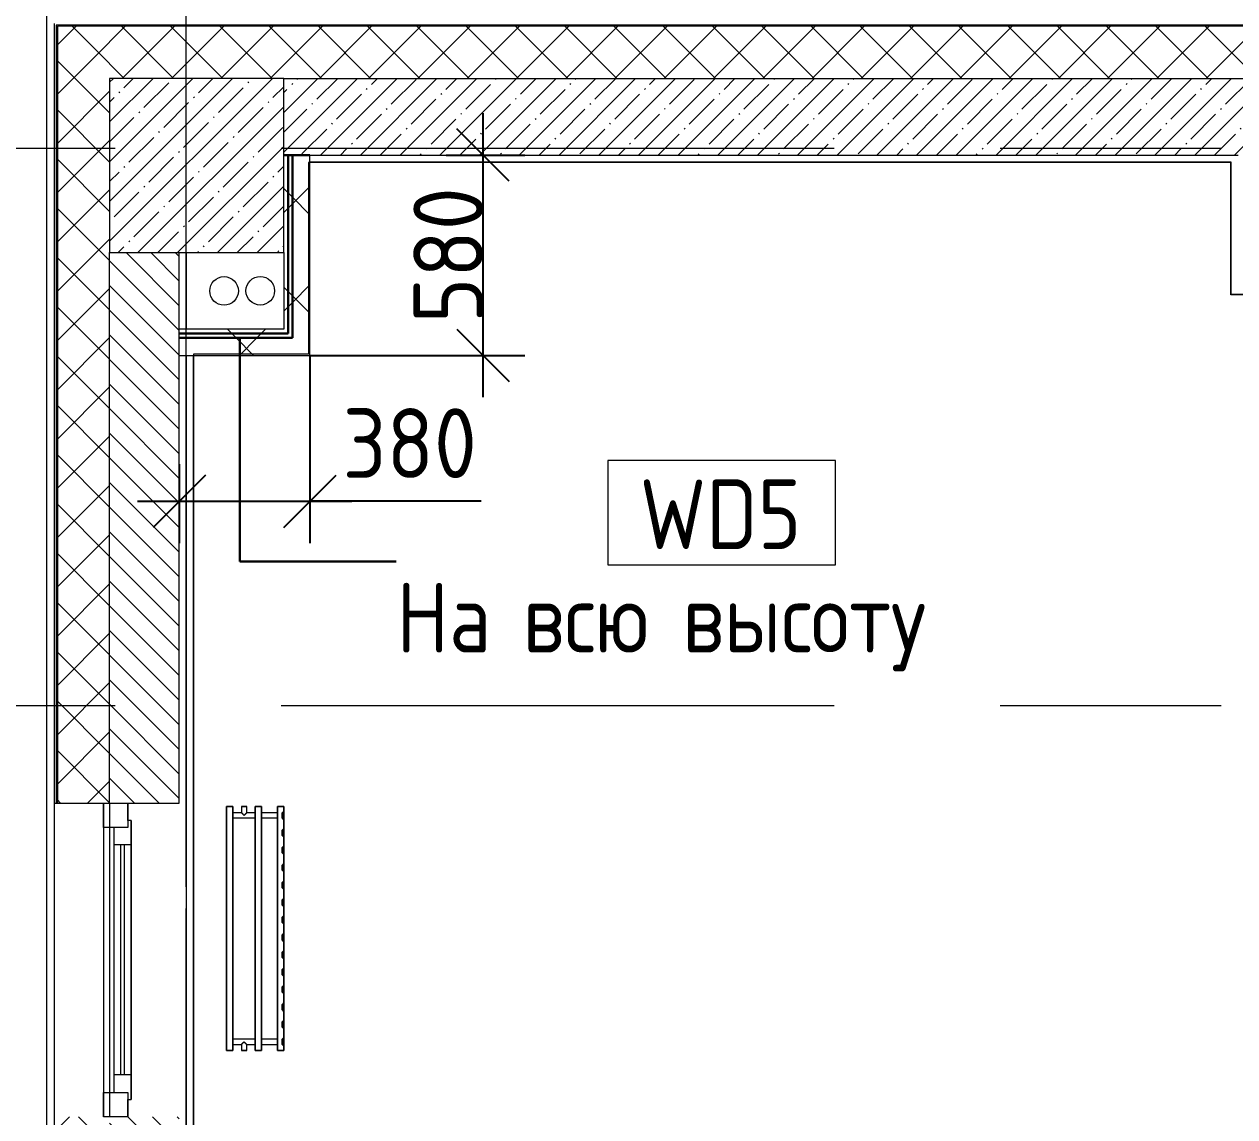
# Model space of a CAD drawing. Header units: millimetres. Extents: x -4029 to 232974, y -8553 to 104777.
# Drawn here: x -355 to 3120, y 12220 to 15355 of the extents above; entities that cross this region are included whole.
import ezdxf

# ---------------------------------------------------------------- set-up
doc = ezdxf.new("R2010")
doc.units = ezdxf.units.MM
doc.linetypes.add('Осевая', pattern=[3175, 635, -476.25, 1587.5, -476.25])
for name, color, linetype, lineweight in [('5.1) Перегародка WD6', 6, 'Continuous', 9), ('5.2) Перег WD5', 3, 'Continuous', 30), ('A-AREA-BNDY', 7, 'Continuous', 9), ('A-DETL', 7, 'Continuous', 9), ('A-GLAZ', 7, 'Continuous', 9), ('A-WALL', 7, 'Continuous', 9), ('A-WALL-1', 7, 'Continuous', 13), ('A-WALL-IDEN', 7, 'Continuous', 9), ('I-WALL', 7, 'Continuous', 9), ('S-COLS', 7, 'Continuous', 9), ('Оси', 7, 'Continuous', 9), ('Оси-2', 7, 'Осевая', 9)]:
    doc.layers.add(name, color=color, linetype=linetype, lineweight=lineweight)
for name, color, linetype, lineweight, true_color in [('A-FLOR-1', 7, 'Continuous', 9, 0xaaaaaa), ('I-WALL-2', 7, 'Continuous', 9, 0x008040), ('M-EQPM-1', 7, 'Continuous', 9, 0xaaaaaa)]:
    doc.layers.add(name, color=color, linetype=linetype, lineweight=lineweight, true_color=true_color)
doc.styles.add('GOST Common_1', font='', dxfattribs={"width": 0.9, "height": 200})
doc.styles.add('ISOCPEUR_1', font='isocpeur.ttf', dxfattribs={"width": 0.9, "height": 200})
doc.styles.get('GOST Common_1').set_extended_font_data('GOST Common')
doc.dimstyles.new('ISO-2_0_0_9К_Средний_округл2', dxfattribs={"dimscale": 304.8, "dimtxt": 199.196235, "dimasz": 0.492126, "dimexe": 0.393701, "dimexo": 0, "dimgap": 0, "dimtad": 1, "dimdec": 0, "dimrnd": 10, "dimzin": 0, "dimdsep": 46, "dimtxsty": 'ISOCPEUR_1', "dimblk1": 'OBLIQUE', "dimblk2": 'OBLIQUE', "dimsah": 1, "dimcen": 0.09, "dimdle": 0.393701, "dimazin": 0, "dimtfac": 1, "dimtdec": 4, "dimtix": 1, "dimtmove": 1, "dimatfit": 3, "dimfxl": 1, "dimtvp": 1, "dimtolj": 1, "dimtzin": 0, "dimarcsym": 2})
doc.dimstyles.new('ISO-2_0_0_9К_Средний_округл2_1', dxfattribs={"dimscale": 304.8, "dimtxt": 199.196235, "dimasz": 0.492126, "dimexe": 0.393701, "dimexo": 0, "dimgap": 0, "dimtad": 1, "dimdec": 0, "dimrnd": 10, "dimzin": 0, "dimdsep": 46, "dimtxsty": 'ISOCPEUR_1', "dimblk1": 'OBLIQUE', "dimblk2": 'OBLIQUE', "dimsah": 1, "dimcen": 0.09, "dimdle": 0.393701, "dimazin": 0, "dimtfac": 1, "dimtdec": 4, "dimtix": 1, "dimtmove": 0, "dimatfit": 3, "dimfxl": 1, "dimtvp": 1, "dimtolj": 1, "dimtzin": 0, "dimarcsym": 2})
pattern_1 = [(45, (0, 0), (-70.7107, 70.7107), []), (135, (0, 0), (-70.7107, -70.7107), [])]
pattern_2 = [(45, (0, 0), (-141.4214, 141.4214), []), (135, (0, 0), (-141.4214, -141.4214), [])]

# ---------------------------------------------------------------- blocks, each defined once
blk = doc.blocks.new('BSC_Колонна _Прямоугольная - 500х500-V19-План монтажа стен и перегородок 1 этажа в осях 1-12')
at = {"layer": 'S-COLS'}
h = blk.add_hatch(dxfattribs=at)
h.set_pattern_fill('FP_35', color=256, style=0, pattern_type=2)
h.set_pattern_definition([(45, (-140, -14950), (-57.02463, 57.02463), []), (45, (-82.975, -14950), (-57.02463, 57.02463), [100.806, -20.161, 3.353, -16.808])])
h.paths.add_polyline_path([(-250, -250), (250, -250), (250, 250), (-250, 250), (-250, -117)])
for p, q in [((250, 250), (-250, 250)), ((-250, 250), (-250, -250)), ((250, -250), (250, 250)), ((-250, -250), (250, -250))]:
    blk.add_line(p, q, dxfattribs=at)
blk = doc.blocks.new('120_Окно_СКБ_1Ст - 120_Окно_СКБ_1Ст 900х2500_h_-20664874-План монтажа стен и перегородок 1 этажа в осях 1-12')
at = {"layer": 'A-GLAZ'}
for p, q in [((-450, -127), (-450, -57)), ((-450, -57), (-380, -57)), ((450, -57), (-450, -57)), ((-380, -57), (-380, -127)), ((380, -127), (380, -57)), ((380, -57), (450, -57)), ((450, -57), (450, -127)), ((380, -87), (-380, -87)), ((-380, -87), (-380, -127)), ((-330, -137), (-330, -87)), ((330, -137), (330, -87)), ((380, -127), (380, -87)), ((-380, -127), (-450, -127)), ((-450, -127), (-400, -127)), ((-380, -127), (-400, -127)), ((-400, -127), (-400, -137)), ((-400, -137), (400, -137)), ((400, -137), (-400, -137)), ((-330, -107), (330, -107)), ((330, -117), (-330, -117)), ((450, -127), (380, -127)), ((400, -127), (380, -127)), ((400, -127), (450, -127)), ((400, -137), (400, -127))]:
    blk.add_line(p, q, dxfattribs=at)
blk = doc.blocks.new('radiator_prado_classic_z_tip_30_po exemplyaru - Classic Z Тип 30-500-V76-План монтажа стен и перегородок 1 этажа в осях 1-12')
at = {"layer": 'M-EQPM-1'}
for p, q in [((0, 228), (0, 210)), ((700, 228), (0, 228)), ((0, 210), (0, 228)), ((0, 228), (12.5, 228)), ((0, 210), (700, 210)), ((17.5, 210), (0, 210)), ((12.5, 228), (37.5, 228)), ((37.5, 228), (12.5, 228)), ((12.5, 228), (37.5, 228)), ((12.5, 228), (17.5, 223)), ((12.5, 228), (17.5, 223)), ((32.5, 223), (17.5, 223)), ((17.5, 223), (32.5, 223)), ((17.5, 210), (17.5, 164)), ((17.5, 210), (17.5, 164)), ((32.5, 210), (17.5, 210)), ((17.5, 210), (32.5, 210)), ((19.7, 210), (17.5, 210)), ((17.5, 210), (32.5, 210)), ((31.5, 210), (18.5, 210)), ((32.5, 210), (19.7, 210)), ((32.5, 223), (37.5, 228)), ((37.5, 228), (32.5, 223)), ((32.5, 164), (32.5, 210)), ((32.5, 164), (32.5, 210)), ((667.5, 210), (32.5, 210)), ((37.5, 228), (62.5, 228)), ((62.5, 228), (87.5, 228)), ((87.5, 228), (62.5, 228)), ((62.5, 228), (87.5, 228)), ((62.5, 228), (67.5, 223)), ((62.5, 228), (67.5, 223)), ((82.5, 223), (67.5, 223)), ((67.5, 223), (82.5, 223)), ((82.5, 223), (87.5, 228)), ((87.5, 228), (82.5, 223)), ((87.5, 228), (112.5, 228)), ((112.5, 228), (137.5, 228)), ((137.5, 228), (112.5, 228)), ((112.5, 228), (137.5, 228)), ((112.5, 228), (117.5, 223)), ((112.5, 228), (117.5, 223)), ((132.5, 223), (117.5, 223)), ((117.5, 223), (132.5, 223)), ((132.5, 223), (137.5, 228)), ((137.5, 228), (132.5, 223)), ((137.5, 228), (162.5, 228)), ((162.5, 228), (187.5, 228)), ((187.5, 228), (162.5, 228)), ((162.5, 228), (187.5, 228)), ((162.5, 228), (167.5, 223)), ((162.5, 228), (167.5, 223)), ((182.5, 223), (167.5, 223)), ((167.5, 223), (182.5, 223)), ((182.5, 223), (187.5, 228)), ((187.5, 228), (182.5, 223)), ((187.5, 228), (212.5, 228)), ((212.5, 228), (237.5, 228)), ((237.5, 228), (212.5, 228)), ((212.5, 228), (237.5, 228)), ((212.5, 228), (217.5, 223)), ((212.5, 228), (217.5, 223)), ((232.5, 223), (217.5, 223)), ((217.5, 223), (232.5, 223)), ((232.5, 223), (237.5, 228)), ((237.5, 228), (232.5, 223)), ((237.5, 228), (262.5, 228)), ((262.5, 228), (287.5, 228)), ((287.5, 228), (262.5, 228)), ((262.5, 228), (287.5, 228)), ((262.5, 228), (267.5, 223)), ((262.5, 228), (267.5, 223)), ((282.5, 223), (267.5, 223)), ((267.5, 223), (282.5, 223)), ((282.5, 223), (287.5, 228)), ((287.5, 228), (282.5, 223)), ((287.5, 228), (312.5, 228)), ((312.5, 228), (337.5, 228)), ((337.5, 228), (312.5, 228)), ((312.5, 228), (337.5, 228)), ((312.5, 228), (317.5, 223)), ((312.5, 228), (317.5, 223)), ((332.5, 223), (317.5, 223)), ((317.5, 223), (332.5, 223)), ((332.5, 223), (337.5, 228)), ((337.5, 228), (332.5, 223)), ((337.5, 228), (362.5, 228)), ((362.5, 228), (387.5, 228)), ((387.5, 228), (362.5, 228)), ((362.5, 228), (387.5, 228)), ((362.5, 228), (367.5, 223)), ((362.5, 228), (367.5, 223)), ((382.5, 223), (367.5, 223)), ((367.5, 223), (382.5, 223)), ((382.5, 223), (387.5, 228)), ((387.5, 228), (382.5, 223)), ((387.5, 228), (412.5, 228)), ((412.5, 228), (437.5, 228)), ((437.5, 228), (412.5, 228)), ((412.5, 228), (437.5, 228)), ((412.5, 228), (417.5, 223)), ((412.5, 228), (417.5, 223)), ((432.5, 223), (417.5, 223)), ((417.5, 223), (432.5, 223)), ((432.5, 223), (437.5, 228)), ((437.5, 228), (432.5, 223)), ((437.5, 228), (462.5, 228)), ((462.5, 228), (487.5, 228)), ((487.5, 228), (462.5, 228)), ((462.5, 228), (487.5, 228)), ((462.5, 228), (467.5, 223)), ((462.5, 228), (467.5, 223)), ((482.5, 223), (467.5, 223)), ((467.5, 223), (482.5, 223)), ((482.5, 223), (487.5, 228)), ((487.5, 228), (482.5, 223)), ((487.5, 228), (512.5, 228)), ((512.5, 228), (537.5, 228)), ((537.5, 228), (512.5, 228)), ((512.5, 228), (537.5, 228)), ((512.5, 228), (517.5, 223)), ((512.5, 228), (517.5, 223)), ((532.5, 223), (517.5, 223)), ((517.5, 223), (532.5, 223)), ((532.5, 223), (537.5, 228)), ((537.5, 228), (532.5, 223)), ((537.5, 228), (562.5, 228)), ((562.5, 228), (587.5, 228)), ((587.5, 228), (562.5, 228)), ((562.5, 228), (587.5, 228)), ((562.5, 228), (567.5, 223)), ((562.5, 228), (567.5, 223)), ((582.5, 223), (567.5, 223)), ((567.5, 223), (582.5, 223)), ((582.5, 223), (587.5, 228)), ((587.5, 228), (582.5, 223)), ((587.5, 228), (612.5, 228)), ((612.5, 228), (637.5, 228)), ((637.5, 228), (612.5, 228)), ((612.5, 228), (637.5, 228)), ((612.5, 228), (617.5, 223)), ((617.5, 223), (612.5, 228)), ((632.5, 223), (617.5, 223)), ((617.5, 223), (632.5, 223)), ((632.5, 223), (637.5, 228)), ((637.5, 228), (632.5, 223)), ((637.5, 228), (662, 228)), ((662.5, 228), (687.5, 228)), ((687.5, 228), (662.5, 228)), ((662.5, 228), (687.5, 228)), ((662.5, 228), (667.5, 223)), ((662.5, 228), (667.5, 223)), ((682.5, 223), (667.5, 223)), ((667.5, 223), (682.5, 223)), ((667.5, 210), (667.5, 164)), ((667.5, 210), (667.5, 164)), ((667.8, 210), (667.5, 210)), ((667.5, 210), (682.5, 210)), ((676.9, 210), (667.5, 210)), ((667.5, 210), (667.8, 210)), ((668.5, 210), (667.8, 210)), ((667.8, 210), (668.5, 210)), ((669.7, 210), (668.5, 210)), ((668.5, 210), (669.7, 210)), ((681.5, 210), (668.5, 210)), ((671.2, 210), (669.7, 210)), ((669.7, 210), (671.2, 210)), ((673.1, 210), (671.2, 210)), ((671.2, 210), (673.1, 210)), ((675, 210), (673.1, 210)), ((673.1, 210), (676.9, 210)), ((676.9, 210), (675, 210)), ((678.7, 210), (676.9, 210)), ((680.3, 210), (676.9, 210)), ((676.9, 210), (678.7, 210)), ((680.3, 210), (678.7, 210)), ((678.7, 210), (682.5, 210)), ((681.5, 210), (680.3, 210)), ((681.5, 210), (680.3, 210)), ((682.2, 210), (681.5, 210)), ((682.5, 210), (681.5, 210)), ((682.5, 210), (682.2, 210)), ((682.5, 223), (687.5, 228)), ((687.5, 228), (682.5, 223)), ((682.5, 164), (682.5, 210)), ((682.5, 164), (682.5, 210)), ((700, 210), (682.5, 210)), ((687.5, 228), (700, 228)), ((700, 210), (700, 228)), ((700, 228), (700, 210)), ((700, 164), (0, 164)), ((0, 164), (0, 146)), ((0, 146), (0, 164)), ((0, 164), (17.5, 164)), ((0, 146), (700, 146)), ((17.5, 146), (0, 146)), ((32.5, 164), (17.5, 164)), ((17.5, 164), (25, 164)), ((19.7, 164), (17.5, 164)), ((17.5, 164), (32.5, 164)), ((17.5, 146), (17.5, 121.5)), ((17.5, 146), (17.5, 121.5)), ((17.5, 146), (32.5, 146)), ((30.3, 146), (17.5, 146)), ((17.5, 146), (30.3, 146)), ((32.5, 146), (17.5, 146)), ((18.5, 164), (31.5, 164)), ((31.5, 146), (18.5, 146)), ((32.5, 164), (19.7, 164)), ((25, 164), (32.5, 164)), ((32.5, 146), (30.3, 146)), ((30.3, 146), (32.5, 146)), ((32.5, 164), (667.5, 164)), ((32.5, 82), (32.5, 146)), ((32.5, 82), (32.5, 146)), ((667.5, 146), (32.5, 146)), ((667.8, 164), (667.5, 164)), ((667.5, 164), (682.5, 164)), ((682.5, 164), (667.5, 164)), ((667.5, 164), (669.7, 164)), ((667.5, 146), (667.5, 82)), ((667.5, 146), (667.5, 82)), ((667.5, 146), (680.3, 146)), ((682.5, 146), (667.5, 146)), ((667.5, 146), (682.5, 146)), ((669.7, 146), (667.5, 146)), ((668.5, 164), (667.8, 164)), ((669.7, 164), (668.5, 164)), ((668.5, 164), (681.5, 164)), ((681.5, 146), (668.5, 146)), ((671.2, 164), (669.7, 164)), ((669.7, 164), (676.9, 164)), ((675, 146), (669.7, 146)), ((673.1, 164), (671.2, 164)), ((675, 164), (673.1, 164)), ((676.9, 164), (675, 164)), ((682.5, 146), (675, 146)), ((678.7, 164), (676.9, 164)), ((676.9, 164), (682.5, 164)), ((680.3, 164), (678.7, 164)), ((681.5, 164), (680.3, 164)), ((680.3, 146), (682.2, 146)), ((682.2, 164), (681.5, 164)), ((682.5, 164), (682.2, 164)), ((682.2, 146), (682.5, 146)), ((682.5, 164), (700, 164)), ((682.5, 121.5), (682.5, 146)), ((682.5, 121.5), (682.5, 146)), ((700, 146), (682.5, 146)), ((700, 146), (700, 164)), ((700, 164), (700, 146)), ((17.5, 121.5), (0, 121.5)), ((17.5, 121.5), (0, 121.5)), ((0, 121.5), (0, 121.2)), ((0, 106.5), (0, 121.5)), ((0, 121.2), (0, 106.8)), ((0, 121.2), (0, 120.5)), ((0, 120.5), (0, 121.2)), ((0, 121.2), (0, 121.2)), ((0, 120.5), (0, 119.3)), ((0, 119.3), (0, 120.5)), ((0, 119.3), (0, 117.8)), ((0, 117.8), (0, 119.3)), ((0, 117.8), (0, 115.9)), ((0, 115.9), (0, 117.8)), ((0, 115.9), (0, 114)), ((0, 114), (0, 115.9)), ((0, 114), (0, 112.1)), ((0, 112.1), (0, 114)), ((0, 112.1), (0, 110.2)), ((0, 110.2), (0, 112.1)), ((0, 110.2), (0, 108.7)), ((0, 108.7), (0, 110.2)), ((0, 108.7), (0, 106.8)), ((0, 106.8), (0, 108.7)), ((0, 106.8), (0, 106.5)), ((0, 106.8), (0, 106.8)), ((0, 106.5), (17.5, 106.5)), ((0, 106.5), (17.5, 106.5)), ((17.5, 106.5), (17.5, 82)), ((17.5, 106.5), (17.5, 82)), ((700, 121.5), (682.5, 121.5)), ((700, 121.5), (682.5, 121.5)), ((682.5, 82), (682.5, 106.5)), ((682.5, 106.5), (700, 106.5)), ((682.5, 82), (682.5, 106.5)), ((682.5, 106.5), (700, 106.5)), ((700, 121.5), (700, 106.5)), ((700, 121.2), (700, 121.5)), ((700, 121.5), (700, 121.2)), ((700, 121.2), (700, 121.5)), ((700, 106.8), (700, 121.2)), ((700, 121.2), (700, 106.8)), ((700, 110.2), (700, 121.2)), ((700, 106.8), (700, 110.2)), ((700, 106.5), (700, 106.8)), ((700, 106.8), (700, 106.5)), ((700, 106.5), (700, 106.8)), ((700, 82), (0, 82)), ((0, 82), (0, 64)), ((0, 64), (0, 82)), ((0, 82), (17.5, 82)), ((32.5, 82), (17.5, 82)), ((17.5, 82), (25, 82)), ((32.5, 82), (17.5, 82)), ((17.5, 82), (32.5, 82)), ((18.5, 82), (31.5, 82)), ((25, 82), (32.5, 82)), ((32.5, 82), (667.5, 82)), ((678.7, 82), (667.5, 82)), ((667.5, 82), (682.5, 82)), ((682.5, 82), (667.5, 82)), ((667.5, 82), (682.5, 82)), ((668.5, 82), (681.5, 82)), ((680.3, 82), (678.7, 82)), ((681.5, 82), (680.3, 82)), ((682.2, 82), (681.5, 82)), ((682.5, 82), (682.2, 82)), ((682.5, 82), (700, 82)), ((700, 64), (700, 82)), ((700, 82), (700, 64)), ((700, 64), (0, 64)), ((0, 64), (700, 64))]:
    blk.add_line(p, q, dxfattribs=at)
for points, knots in [([(17.8, 121.2), (17.7, 121.3), (17.7, 121.3), (17.5, 121.5), (17.5, 121.5), (17.5, 121.5)], [0.8571429, 0.8571429, 0.8571429, 0.8571429, 0.8928571, 0.9285714, 1, 1, 1, 1]), ([(17.5, 121.5), (17.5, 121.5), (17.5, 121.5), (17.7, 121.3), (17.7, 121.3), (17.8, 121.2)], [0, 0, 0, 0, 0.0714286, 0.1071429, 0.1428571, 0.1428571, 0.1428571, 0.1428571]), ([(17.5, 121.5), (17.5, 121.5), (17.5, 121.5), (17.7, 121.3), (17.7, 121.3), (17.8, 121.2)], [0, 0, 0, 0, 0.0714286, 0.1071429, 0.1428571, 0.1428571, 0.1428571, 0.1428571]), ([(25, 114), (24.5, 114.5), (23.6, 115.4), (22.4, 116.6), (21.6, 117.4), (21.1, 117.9), (20.8, 118.2), (20.5, 118.5), (20.2, 118.8), (19.8, 119.1), (19.6, 119.4), (19.3, 119.7), (19, 120), (18.7, 120.3), (18.5, 120.5), (18.3, 120.7), (18.1, 120.9), (17.9, 121.1), (17.8, 121.2), (17.7, 121.3), (17.5, 121.5), (17.5, 121.5), (17.5, 121.5)], [0, 0, 0, 0, 0.142857, 0.285714, 0.357143, 0.392857, 0.428571, 0.464286, 0.5, 0.535714, 0.571429, 0.607143, 0.642857, 0.678571, 0.714286, 0.75, 0.785714, 0.821429, 0.857143, 0.892857, 0.928571, 1, 1, 1, 1]), ([(17.5, 106.5), (17.5, 106.5), (17.5, 106.5), (17.7, 106.7), (17.8, 106.8), (17.9, 106.9), (18.1, 107.1), (18.3, 107.3), (18.5, 107.5), (18.7, 107.7), (19, 108), (19.3, 108.3), (19.6, 108.6), (19.8, 108.9), (20.3, 109.3), (20.7, 109.7), (21.1, 110.1), (21.6, 110.6), (22.4, 111.4), (23.6, 112.6), (24.5, 113.5), (25, 114)], [0, 0, 0, 0, 0.071429, 0.107143, 0.142857, 0.178571, 0.214286, 0.25, 0.285714, 0.321429, 0.357143, 0.392857, 0.428571, 0.464286, 0.5, 0.571429, 0.607143, 0.642857, 0.714286, 0.857143, 1, 1, 1, 1]), ([(17.5, 106.5), (17.5, 106.5), (17.5, 106.5), (17.7, 106.7), (17.7, 106.7), (17.8, 106.8)], [0, 0, 0, 0, 0.0714286, 0.1071429, 0.1428571, 0.1428571, 0.1428571, 0.1428571]), ([(17.8, 106.8), (17.7, 106.7), (17.7, 106.7), (17.5, 106.5), (17.5, 106.5), (17.5, 106.5)], [0.8571429, 0.8571429, 0.8571429, 0.8571429, 0.8928571, 0.9285714, 1, 1, 1, 1]), ([(17.8, 106.8), (17.7, 106.7), (17.7, 106.7), (17.5, 106.5), (17.5, 106.5), (17.5, 106.5)], [0.8571429, 0.8571429, 0.8571429, 0.8571429, 0.8928571, 0.9285714, 1, 1, 1, 1]), ([(17.8, 121.2), (17.8, 121.2), (17.9, 121.1), (18.1, 120.9), (18.3, 120.7), (18.5, 120.5), (18.7, 120.3), (19, 120), (19.3, 119.7), (19.6, 119.4), (19.9, 119.2), (20.3, 118.7), (20.6, 118.4), (20.8, 118.2)], [0.1428571, 0.1428571, 0.1428571, 0.1428571, 0.1785714, 0.2142857, 0.25, 0.2857143, 0.3214286, 0.3571429, 0.3928571, 0.4285714, 0.4642857, 0.5, 0.5714286, 0.5714286, 0.5714286, 0.5714286]), ([(17.8, 121.2), (17.8, 121.2), (17.9, 121.1), (18.1, 120.9), (18.3, 120.7), (18.5, 120.5), (18.7, 120.3), (19, 120), (19.3, 119.7), (19.6, 119.4), (19.8, 119.1), (20.3, 118.7), (20.7, 118.3), (21.1, 117.9), (21.6, 117.4), (22.4, 116.6), (23.1, 115.9), (23.6, 115.4)], [0.1428571, 0.1428571, 0.1428571, 0.1428571, 0.1785714, 0.2142857, 0.25, 0.2857143, 0.3214286, 0.3571429, 0.3928571, 0.4285714, 0.4642857, 0.5, 0.5714286, 0.6071429, 0.6428571, 0.7142857, 0.8571429, 0.8571429, 0.8571429, 0.8571429]), ([(17.8, 106.8), (17.8, 106.8), (17.9, 106.9), (18.1, 107.1), (18.3, 107.3), (18.5, 107.5), (18.7, 107.7), (19, 108), (19.3, 108.3), (19.6, 108.6), (19.9, 108.8), (20.3, 109.3), (20.6, 109.6), (20.8, 109.8)], [0.1428571, 0.1428571, 0.1428571, 0.1428571, 0.1785714, 0.2142857, 0.25, 0.2857143, 0.3214286, 0.3571429, 0.3928571, 0.4285714, 0.4642857, 0.5, 0.5714286, 0.5714286, 0.5714286, 0.5714286]), ([(22.1, 116.9), (21.9, 117.1), (21.6, 117.4), (21.1, 117.9), (20.9, 118.1), (20.8, 118.2)], [0.2857143, 0.2857143, 0.2857143, 0.2857143, 0.3571429, 0.3928571, 0.4285714, 0.4285714, 0.4285714, 0.4285714]), ([(20.8, 118.2), (20.9, 118.1), (21.1, 117.9), (21.6, 117.4), (21.9, 117.1), (22.1, 116.9)], [0.5714286, 0.5714286, 0.5714286, 0.5714286, 0.6071429, 0.6428571, 0.7142857, 0.7142857, 0.7142857, 0.7142857]), ([(20.8, 109.8), (20.9, 109.9), (21.1, 110.1), (21.6, 110.6), (21.9, 110.9), (22.1, 111.1)], [0.5714286, 0.5714286, 0.5714286, 0.5714286, 0.6071429, 0.6428571, 0.7142857, 0.7142857, 0.7142857, 0.7142857]), ([(22.1, 111.1), (21.9, 110.9), (21.6, 110.6), (21.1, 110.1), (20.9, 109.9), (20.8, 109.8)], [0.2857143, 0.2857143, 0.2857143, 0.2857143, 0.3571429, 0.3928571, 0.4285714, 0.4285714, 0.4285714, 0.4285714]), ([(22.1, 111.1), (21.9, 110.9), (21.6, 110.6), (21.1, 110.1), (20.9, 109.9), (20.8, 109.8)], [0.2857143, 0.2857143, 0.2857143, 0.2857143, 0.3571429, 0.3928571, 0.4285714, 0.4285714, 0.4285714, 0.4285714]), ([(675, 114), (675.5, 114.5), (676.4, 115.4), (677.6, 116.6), (678.4, 117.4), (678.9, 117.9), (679.2, 118.2), (679.5, 118.5), (679.8, 118.8), (680.1, 119.2), (680.4, 119.4), (680.7, 119.7), (681, 120), (681.3, 120.3), (681.5, 120.5), (681.7, 120.7), (681.9, 120.9), (682.1, 121.1), (682.2, 121.2), (682.3, 121.3), (682.5, 121.5), (682.5, 121.5), (682.5, 121.5)], [0, 0, 0, 0, 0.142857, 0.285714, 0.357143, 0.392857, 0.428571, 0.464286, 0.5, 0.535714, 0.571429, 0.607143, 0.642857, 0.678571, 0.714286, 0.75, 0.785714, 0.821429, 0.857143, 0.892857, 0.928571, 1, 1, 1, 1]), ([(682.5, 106.5), (682.5, 106.5), (682.5, 106.5), (682.3, 106.7), (682.2, 106.8), (682.1, 106.9), (681.9, 107.1), (681.7, 107.3), (681.5, 107.5), (681.3, 107.7), (681, 108), (680.7, 108.3), (680.4, 108.6), (680.1, 108.8), (679.7, 109.3), (679.3, 109.7), (678.9, 110.1), (678.4, 110.6), (677.6, 111.4), (676.4, 112.6), (675.5, 113.5), (675, 114)], [0, 0, 0, 0, 0.071429, 0.107143, 0.142857, 0.178571, 0.214286, 0.25, 0.285714, 0.321429, 0.357143, 0.392857, 0.428571, 0.464286, 0.5, 0.571429, 0.607143, 0.642857, 0.714286, 0.857143, 1, 1, 1, 1]), ([(676.4, 115.4), (676.9, 115.9), (677.6, 116.6), (678.4, 117.4), (678.9, 117.9), (679.2, 118.2), (679.5, 118.5), (679.8, 118.8), (680.1, 119.2), (680.4, 119.4), (680.7, 119.7), (681, 120), (681.3, 120.3), (681.5, 120.5), (681.7, 120.7), (681.9, 120.9), (682.1, 121.1), (682.2, 121.2), (682.2, 121.2)], [0.1428571, 0.1428571, 0.1428571, 0.1428571, 0.2857143, 0.3571429, 0.3928571, 0.4285714, 0.4642857, 0.5, 0.5357143, 0.5714286, 0.6071429, 0.6428571, 0.6785714, 0.7142857, 0.75, 0.7857143, 0.8214286, 0.8571429, 0.8571429, 0.8571429, 0.8571429]), ([(679.2, 118.2), (679.1, 118.1), (678.9, 117.9), (678.4, 117.4), (677.6, 116.6), (676.9, 115.9), (676.4, 115.4)], [0.5714286, 0.5714286, 0.5714286, 0.5714286, 0.6071429, 0.6428571, 0.7142857, 0.8571429, 0.8571429, 0.8571429, 0.8571429]), ([(681.5, 120.5), (681.4, 120.4), (681.3, 120.3), (681, 120), (680.7, 119.7), (680.4, 119.4), (680.1, 119.2), (679.7, 118.7), (679.3, 118.3), (678.9, 117.9), (678.4, 117.4), (678.1, 117.1), (677.9, 116.9)], [0.2857143, 0.2857143, 0.2857143, 0.2857143, 0.3214286, 0.3571429, 0.3928571, 0.4285714, 0.4642857, 0.5, 0.5714286, 0.6071429, 0.6428571, 0.7142857, 0.7142857, 0.7142857, 0.7142857]), ([(677.9, 111.1), (678.1, 110.9), (678.4, 110.6), (678.9, 110.1), (679.1, 109.9), (679.2, 109.8)], [0.2857143, 0.2857143, 0.2857143, 0.2857143, 0.3571429, 0.3928571, 0.4285714, 0.4285714, 0.4285714, 0.4285714]), ([(677.9, 111.1), (678.1, 110.9), (678.4, 110.6), (678.9, 110.1), (679.2, 109.8), (679.5, 109.5), (679.8, 109.2), (680.1, 108.8), (680.4, 108.6), (680.7, 108.3), (681, 108), (681.3, 107.7), (681.5, 107.5), (681.7, 107.3), (681.9, 107.1), (682.1, 106.9), (682.2, 106.8), (682.2, 106.8)], [0.2857143, 0.2857143, 0.2857143, 0.2857143, 0.3571429, 0.3928571, 0.4285714, 0.4642857, 0.5, 0.5357143, 0.5714286, 0.6071429, 0.6428571, 0.6785714, 0.7142857, 0.75, 0.7857143, 0.8214286, 0.8571429, 0.8571429, 0.8571429, 0.8571429]), ([(682.2, 106.8), (682.2, 106.8), (682.1, 106.9), (681.9, 107.1), (681.7, 107.3), (681.5, 107.5), (681.3, 107.7), (681, 108), (680.7, 108.3), (680.4, 108.6), (680.1, 108.8), (679.7, 109.3), (679.3, 109.7), (678.9, 110.1), (678.4, 110.6), (678.1, 110.9), (677.9, 111.1)], [0.1428571, 0.1428571, 0.1428571, 0.1428571, 0.1785714, 0.2142857, 0.25, 0.2857143, 0.3214286, 0.3571429, 0.3928571, 0.4285714, 0.4642857, 0.5, 0.5714286, 0.6071429, 0.6428571, 0.7142857, 0.7142857, 0.7142857, 0.7142857]), ([(681.5, 120.5), (681.4, 120.4), (681.3, 120.3), (681, 120), (680.7, 119.7), (680.4, 119.4), (680.1, 119.2), (679.7, 118.7), (679.4, 118.4), (679.2, 118.2)], [0.2857143, 0.2857143, 0.2857143, 0.2857143, 0.3214286, 0.3571429, 0.3928571, 0.4285714, 0.4642857, 0.5, 0.5714286, 0.5714286, 0.5714286, 0.5714286]), ([(682.5, 121.5), (682.5, 121.5), (682.5, 121.5), (682.3, 121.3), (682.3, 121.3), (682.2, 121.2)], [0, 0, 0, 0, 0.0714286, 0.1071429, 0.1428571, 0.1428571, 0.1428571, 0.1428571]), ([(682.5, 121.5), (682.5, 121.5), (682.5, 121.5), (682.3, 121.3), (682.3, 121.3), (682.2, 121.2)], [0, 0, 0, 0, 0.0714286, 0.1071429, 0.1428571, 0.1428571, 0.1428571, 0.1428571]), ([(682.2, 121.2), (682.3, 121.3), (682.3, 121.3), (682.5, 121.5), (682.5, 121.5), (682.5, 121.5)], [0.8571429, 0.8571429, 0.8571429, 0.8571429, 0.8928571, 0.9285714, 1, 1, 1, 1]), ([(682.2, 106.8), (682.3, 106.7), (682.3, 106.7), (682.5, 106.5), (682.5, 106.5), (682.5, 106.5)], [0.8571429, 0.8571429, 0.8571429, 0.8571429, 0.8928571, 0.9285714, 1, 1, 1, 1]), ([(682.2, 106.8), (682.3, 106.7), (682.3, 106.7), (682.5, 106.5), (682.5, 106.5), (682.5, 106.5)], [0.8571429, 0.8571429, 0.8571429, 0.8571429, 0.8928571, 0.9285714, 1, 1, 1, 1]), ([(682.5, 106.5), (682.5, 106.5), (682.5, 106.5), (682.3, 106.7), (682.3, 106.7), (682.2, 106.8)], [0, 0, 0, 0, 0.0714286, 0.1071429, 0.1428571, 0.1428571, 0.1428571, 0.1428571])]:
    blk.add_open_spline(points, degree=3, knots=knots, dxfattribs=at)
for points in [[(20.8, 118.2), (20.7, 118.3), (20.5, 118.5), (20.2, 118.8), (19.9, 119.2), (19.6, 119.4), (19.3, 119.7), (19, 120), (18.7, 120.3), (18.5, 120.5), (18.3, 120.7), (18.1, 120.9), (17.9, 121.1), (17.8, 121.2), (17.8, 121.2)], [(20.8, 109.8), (20.7, 109.7), (20.5, 109.5), (20.2, 109.2), (19.9, 108.8), (19.6, 108.6), (19.3, 108.3), (19, 108), (18.7, 107.7), (18.5, 107.5), (18.3, 107.3), (18.1, 107.1), (17.9, 106.9), (17.8, 106.8), (17.8, 106.8)], [(20.8, 109.8), (20.7, 109.7), (20.5, 109.5), (20.2, 109.2), (19.8, 108.9), (19.6, 108.6), (19.3, 108.3), (19, 108), (18.7, 107.7), (18.5, 107.5), (18.3, 107.3), (18.1, 107.1), (17.9, 106.9), (17.8, 106.8), (17.8, 106.8)], [(23.6, 115.4), (23.1, 115.9), (22.6, 116.4), (22.1, 116.9)], [(22.1, 116.9), (22.6, 116.4), (23.1, 115.9), (23.6, 115.4)], [(25, 114), (24.5, 113.5), (23.6, 112.6), (22.6, 111.6), (22.1, 111.1)], [(22.1, 111.1), (22.6, 111.6), (23.1, 112.1), (23.6, 112.6)], [(23.6, 112.6), (23.1, 112.1), (22.6, 111.6), (22.1, 111.1)], [(25, 114), (24.5, 114.5), (24, 115), (23.6, 115.4)], [(23.6, 115.4), (24, 115), (24.5, 114.5), (25, 114)], [(23.6, 115.4), (24, 115), (24.5, 114.5), (25, 114)], [(23.6, 112.6), (24, 113), (24.5, 113.5), (25, 114)], [(25, 114), (24.5, 113.5), (24, 113), (23.6, 112.6)], [(676.4, 115.4), (676, 115), (675.5, 114.5), (675, 114)], [(676.4, 115.4), (676, 115), (675.5, 114.5), (675, 114)], [(675, 114), (675.5, 114.5), (676, 115), (676.4, 115.4)], [(675, 114), (675.5, 113.5), (676.4, 112.6), (677.4, 111.6), (677.9, 111.1)], [(675, 114), (675.5, 113.5), (676.4, 112.6), (677.4, 111.6), (677.9, 111.1)], [(677.9, 111.1), (677.4, 111.6), (676.4, 112.6), (675.5, 113.5), (675, 114)], [(677.9, 116.9), (677.4, 116.4), (676.9, 115.9), (676.4, 115.4)], [(679.2, 109.8), (679.3, 109.7), (679.5, 109.5), (679.8, 109.2), (680.1, 108.8), (680.3, 108.7), (680.4, 108.6)], [(680.4, 108.6), (680.5, 108.5), (680.7, 108.3), (681, 108), (681.3, 107.7), (681.4, 107.6), (681.5, 107.5)], [(682.2, 121.2), (682.2, 121.2), (682.1, 121.1), (681.9, 120.9), (681.7, 120.7), (681.6, 120.6), (681.5, 120.5)], [(682.2, 121.2), (682.2, 121.2), (682.1, 121.1), (681.9, 120.9), (681.7, 120.7), (681.6, 120.6), (681.5, 120.5)], [(681.5, 107.5), (681.6, 107.4), (681.7, 107.3), (681.9, 107.1), (682.1, 106.9), (682.2, 106.8), (682.2, 106.8)]]:
    blk.add_open_spline(points, degree=3, dxfattribs=at)
blk = doc.blocks.new('_Oblique')
at = {"color": 0, "linetype": 'ByBlock', "lineweight": -2}
blk.add_line((-0.5, -0.5), (0.5, 0.5), dxfattribs=at)
blk = doc.blocks.new('DIMBLOCK37-План монтажа стен и перегородок 1 этажа в осях 1-12')
at = {"layer": '5.2) Перег WD5', "color": 0, "lineweight": -2, "transparency": 16777216}
for p, q in [((962.1, 14285), (962.1, 15100)), ((856.1, 14980), (1082.1, 14980)), ((465, 14405), (1082.1, 14405))]:
    blk.add_line(p, q, dxfattribs=at)
at = {"layer": 'Defpoints', "color": 0, "transparency": 16777216}
for p in [(856.1, 14980), (962.1, 14980), (465, 14405)]:
    blk.add_point(p, dxfattribs=at)
at = {"layer": '5.2) Перег WD5', "color": 0, "lineweight": -2, "transparency": 16777216, "xscale": 150, "yscale": 150, "zscale": 150}
for p, rotation in [((962.1, 14980), 90), ((962.1, 14405), 270)]:
    blk.add_blockref('_Oblique', p, dxfattribs=dict(at, rotation=rotation))
at = {"layer": '5.2) Перег WD5', "color": 0, "transparency": 16777216, "insert": (862.1, 14692.5), "char_height": 200, "width": 455.087, "attachment_point": 5, "rotation": 90, "style": 'ISOCPEUR_1'}
blk.add_mtext('\\A1;580', dxfattribs=at)
blk = doc.blocks.new('DIMBLOCK38-План монтажа стен и перегородок 1 этажа в осях 1-12')
at = {"layer": '5.2) Перег WD5', "color": 0, "lineweight": -2, "transparency": 16777216}
for p, q in [((465, 14405), (465, 13866.5)), ((90, 14092.6), (90, 13866.5)), ((-30, 13986.5), (585, 13986.5)), ((957, 13986.5), (465, 13986.5))]:
    blk.add_line(p, q, dxfattribs=at)
at = {"layer": 'Defpoints', "color": 0, "transparency": 16777216}
for p in [(465, 14405), (90, 14092.6), (465, 13986.5)]:
    blk.add_point(p, dxfattribs=at)
at = {"layer": '5.2) Перег WD5', "color": 0, "lineweight": -2, "transparency": 16777216, "xscale": 150, "yscale": 150, "zscale": 150, "rotation": 180}
blk.add_blockref('_Oblique', (90, 13986.5), dxfattribs=at)
at = {"layer": '5.2) Перег WD5', "color": 0, "lineweight": -2, "transparency": 16777216, "xscale": 150, "yscale": 150, "zscale": 150}
blk.add_blockref('_Oblique', (465, 13986.5), dxfattribs=at)
at = {"layer": '5.2) Перег WD5', "color": 0, "transparency": 16777216, "insert": (558.5, 14253.2), "char_height": 200, "width": 455.087, "attachment_point": 1, "line_spacing_factor": 1.149209, "style": 'ISOCPEUR_1'}
blk.add_mtext('\\A1;380', dxfattribs=at)
blk = doc.blocks.new('М_стена2 - Типоразмер-30678229-План монтажа стен и перегородок 1 этажа в осях 1-12')
at = {"layer": 'A-WALL-IDEN'}
for p, q in [((3.258, 1.523), (-3.273, 1.523)), ((-3.273, 1.523), (-3.273, -1.477)), ((3.258, -1.477), (3.258, 1.523)), ((-3.273, -1.477), (3.258, -1.477))]:
    blk.add_line(p, q, dxfattribs=at)

msp = doc.modelspace()

# ---------------------------------------------------------------- hatches: boundary and pattern name
at = {"layer": 'A-WALL'}
h = msp.add_hatch(dxfattribs=at)
h.set_pattern_fill('FP_6', color=256, style=0, pattern_type=2)
h.set_pattern_definition(pattern_1)
h.paths.add_polyline_path([(-260, -100), (-110, -100), (-110, 3670.0001), (-260, 3670.0001), (-260, -6.7419)])
h.paths.add_polyline_path([(-260, 5220.0001), (-110, 5220.0001), (-110, 5620.0001), (-260, 5620.0001), (-260, 5520)])
h.paths.add_polyline_path([(-152.5333, 7320.0001), (-110, 7320.0001), (-110, 8520), (-260, 8520), (-260, 7320.0001)])
h.paths.add_polyline_path([(-199.3896, 10820), (-110, 10820), (-110, 12220), (-260, 12220), (-260, 10820)])
h.paths.add_polyline_path([(-110, 13120), (-110.5881, 15350), (-260, 15350), (-260, 13120), (-154.3027, 13120)])
h = msp.add_hatch(dxfattribs=at)
h.set_pattern_fill('FP_6', color=256, style=0, pattern_type=2)
h.set_pattern_definition(pattern_1)
h.paths.add_polyline_path([(-110, 15200), (4060, 15200), (4060, 15350), (-110, 15350)])
h = msp.add_hatch(dxfattribs=at)
h.set_pattern_fill('FP_31', color=256, style=0, pattern_type=2)
h.set_pattern_definition([(135, (0, 0), (-35.35534, -35.35534), [])])
h.paths.add_polyline_path([(-110, 7900), (90, 7900), (90, 8520), (-110, 8520), (-110, 8473.1086)])
h.paths.add_polyline_path([(-110, 10820), (90, 10820), (90, 10900), (-110, 10900)])
h.paths.add_polyline_path([(90, 11400), (90, 12220), (-110, 12220), (-110, 11400), (55.7143, 11400)])
h.paths.add_polyline_path([(-110, 13120), (90, 13120), (90, 14700), (-110, 14700), (-110, 13243.0245)])
at = {"layer": 'I-WALL'}
h = msp.add_hatch(dxfattribs=at)
h.set_pattern_fill('FP_1', color=256, style=0, pattern_type=2)
h.set_pattern_definition([(45, (0, 0), (-57.02463, 57.02463), []), (45, (57.025, 0), (-57.02463, 57.02463), [100.806, -20.161, 3.353, -16.808])])
h.paths.add_polyline_path([(4059.3038, 14980), (4060, 14980), (4060, 15200), (390, 15200), (390, 14980), (4058.9565, 14980)])
at = {"layer": 'I-WALL-2'}
h = msp.add_hatch(dxfattribs=at)
h.set_pattern_fill('FP_104', color=256, style=0, pattern_type=2)
h.set_pattern_definition(pattern_2)
h.paths.add_polyline_path([(390, 14467.5), (402.5, 14467.5), (402.5, 14980), (390, 14980), (390, 14480)])
h = msp.add_hatch(dxfattribs=at)
h.set_pattern_fill('FP_104', color=256, style=0, pattern_type=2)
h.set_pattern_definition(pattern_2)
h.paths.add_polyline_path([(402.5, 14455), (415, 14455), (415, 14980), (402.5, 14980), (402.5, 14467.5)])
h = msp.add_hatch(dxfattribs=at)
h.set_pattern_fill('FP_104', color=256, style=0, pattern_type=2)
h.set_pattern_definition(pattern_2)
h.paths.add_polyline_path([(459.4086, 14405), (465, 14405), (465, 14980), (415, 14980), (415, 14405)])
h = msp.add_hatch(dxfattribs=at)
h.set_pattern_fill('FP_104', color=256, style=0, pattern_type=2)
h.set_pattern_definition(pattern_2)
h.paths.add_polyline_path([(294.462, 14467.5), (390, 14467.5), (390, 14480), (90, 14480), (90, 14467.5), (130, 14467.5)])
h = msp.add_hatch(dxfattribs=at)
h.set_pattern_fill('FP_104', color=256, style=0, pattern_type=2)
h.set_pattern_definition(pattern_2)
h.paths.add_polyline_path([(110, 14455), (402.5, 14455), (402.5, 14467.5), (90, 14467.5), (90, 14455)])
h = msp.add_hatch(dxfattribs=at)
h.set_pattern_fill('FP_104', color=256, style=0, pattern_type=2)
h.set_pattern_definition(pattern_2)
h.paths.add_polyline_path([(382.0588, 14405), (415, 14405), (415, 14455), (90, 14455), (90, 14405), (318.4599, 14405)])

# ---------------------------------------------------------------- linework, layer by layer
at = {"layer": '5.2) Перег WD5'}
for p, q in [((465, 14980), (390, 14980)), ((402.5, 14467.5), (402.5, 14980)), ((415, 14455), (415, 14980)), ((90, 14467.5), (402.5, 14467.5)), ((90, 14455), (415, 14455))]:
    msp.add_line(p, q, dxfattribs=at)
at = {"layer": '5.2) Перег WD5', "color": 18, "true_color": 0x000000}
for p, q in [((263.7605, 14451.4788), (263.7605, 13813.3199)), ((263.7605, 13813.3199), (712.6228, 13813.3199))]:
    msp.add_line(p, q, dxfattribs=at)
at = {"layer": 'A-AREA-BNDY', "flags": 128}
msp.add_lwpolyline([(6539.0001, 14299), (6139.0001, 14299), (6139.0001, 14959), (4681.0001, 14959), (4681.0001, 14579), (3109, 14579), (3109, 14959), (461, 14959), (461, 14409), (131, 14409), (131, 11621), (4081, 11621), (4081, 11121), (6239.0001, 11121), (6239.0001, 11421), (6539.0001, 11421)], close=True, dxfattribs=at)
at = {"layer": 'A-DETL'}
for centre in [(218.5844, 14590.139), (322.4113, 14590.4641)]:
    msp.add_circle(centre, 41, dxfattribs=at)
at = {"layer": 'A-FLOR-1'}
for p, q in [((3110, 14960), (465, 14960)), ((3110, 14580), (3110, 14960)), ((4680.0001, 14580), (3110, 14580)), ((130, 14405), (130, 11620))]:
    msp.add_line(p, q, dxfattribs=at)
at = {"layer": 'A-WALL'}
for p, q in [((-290, 7205.0001), (-290, 15380)), ((-268, 7320.0001), (-268, 15358)), ((90, 13120), (90, 14700)), ((-268, 13120), (90, 13120)), ((-110, 13120), (-110, 12220))]:
    msp.add_line(p, q, dxfattribs=at)
at = {"layer": 'A-WALL-1'}
for p, q in [((-263, 15353), (-263, 13120)), ((4060, 15353), (-263, 15353)), ((-260, 15350), (-260, 13120)), ((4060, 15350), (-260, 15350)), ((390, 15200), (4060, 15200)), ((-110, 13120), (-110, 14700))]:
    msp.add_line(p, q, dxfattribs=at)
at = {"layer": 'I-WALL'}
for p, q in [((465, 14980), (3130, 14980)), ((110, 14700), (110, 14480)), ((110, 14405), (110, 11600))]:
    msp.add_line(p, q, dxfattribs=at)
at = {"layer": 'I-WALL-2'}
for p, q in [((465, 14405), (465, 14980)), ((390, 14700), (390, 14480)), ((390, 14480), (90, 14480)), ((90, 14405), (465, 14405))]:
    msp.add_line(p, q, dxfattribs=at)
at = {"layer": 'Оси'}
msp.add_line((110, 12880), (110, 15380), dxfattribs=at)
at = {"layer": 'Оси-2'}
for p, q in [((-728.7494, 15000), (35660, 15000)), ((-728.7494, 13400), (35660, 13400)), ((110, 593.7414), (110, 12880))]:
    msp.add_line(p, q, dxfattribs=at)

# ---------------------------------------------------------------- block references
at = {"layer": '5.2) Перег WD5', "color": 18, "true_color": 0x000000, "xscale": 99.99999999999993, "yscale": 99.99999999999993, "zscale": 99.99999999999993}
msp.add_blockref('М_стена2 - Типоразмер-30678229-План монтажа стен и перегородок 1 этажа в осях 1-12', (1647.7808, 13951.3166), dxfattribs=at)
at = {"layer": 'A-GLAZ', "rotation": 89.99999999999991}
msp.add_blockref('120_Окно_СКБ_1Ст - 120_Окно_СКБ_1Ст 900х2500_h_-20664874-План монтажа стен и перегородок 1 этажа в осях 1-12', (-185, 12670), dxfattribs=at)
at = {"layer": 'M-EQPM-1', "rotation": 269.9999999999997}
msp.add_blockref('radiator_prado_classic_z_tip_30_po exemplyaru - Classic Z Тип 30-500-V76-План монтажа стен и перегородок 1 этажа в осях 1-12', (162, 13110), dxfattribs=at)
at = {"layer": 'S-COLS'}
msp.add_blockref('BSC_Колонна _Прямоугольная - 500х500-V19-План монтажа стен и перегородок 1 этажа в осях 1-12', (140, 14950), dxfattribs=at)

# ---------------------------------------------------------------- texts
at = {"layer": '5.1) Перегародка WD6', "color": 18, "true_color": 0x000000, "char_height": 200, "width": 79.367062, "attachment_point": 1, "style": 'GOST Common_1'}
for insert in [(1010.279, 13752.442), (1468.6697, 13752.442)]:
    msp.add_mtext('\\fGOST Common|b0|i0|c204|p34|;\\W.9; ', dxfattribs=dict(at, insert=insert))
at = {"layer": '5.2) Перег WD5', "color": 18, "true_color": 0x000000, "char_height": 200, "attachment_point": 1, "style": 'GOST Common_1'}
for s, insert, width in [('WD5', (1411.2912, 14049.3436), 584.430187), ('На', (712.6228, 13752.442), 360.759375), ('всю', (1075.7634, 13752.442), 476.202375), ('высоту', (1534.154, 13752.442), 981.2655)]:
    msp.add_mtext(s, dxfattribs=dict(at, insert=insert, width=width))

# ---------------------------------------------------------------- dimensions: what is measured, and where the dimension line sits
at = {"layer": '5.2) Перег WD5', "color": 18, "true_color": 0x000000}
dim = msp.add_linear_dim(base=(962.1438, 14980), p1=(465, 14405), p2=(856.0778, 14980), angle=90, dimstyle='ISO-2_0_0_9К_Средний_округл2_1', override={"dimpost": '<>', "dimfxl": 695.389722}, dxfattribs=at)
dim.commit()
dim.dimension.update_dxf_attribs({"geometry": 'DIMBLOCK37-План монтажа стен и перегородок 1 этажа в осях 1-12', "text_midpoint": (862.1438, 14692.5)})
dim = msp.add_linear_dim(base=(465, 13986.4881), p1=(90, 14092.5541), p2=(465, 14405), dimstyle='ISO-2_0_0_9К_Средний_округл2', override={"dimpost": '<>', "dimfxl": 488.106003}, dxfattribs=at)
dim.commit()
dim.dimension.update_dxf_attribs({"geometry": 'DIMBLOCK38-План монтажа стен и перегородок 1 этажа в осях 1-12', "text_midpoint": (786.0007, 14114.4459), "dimtype": 160})

doc.saveas('drawing.dxf')
